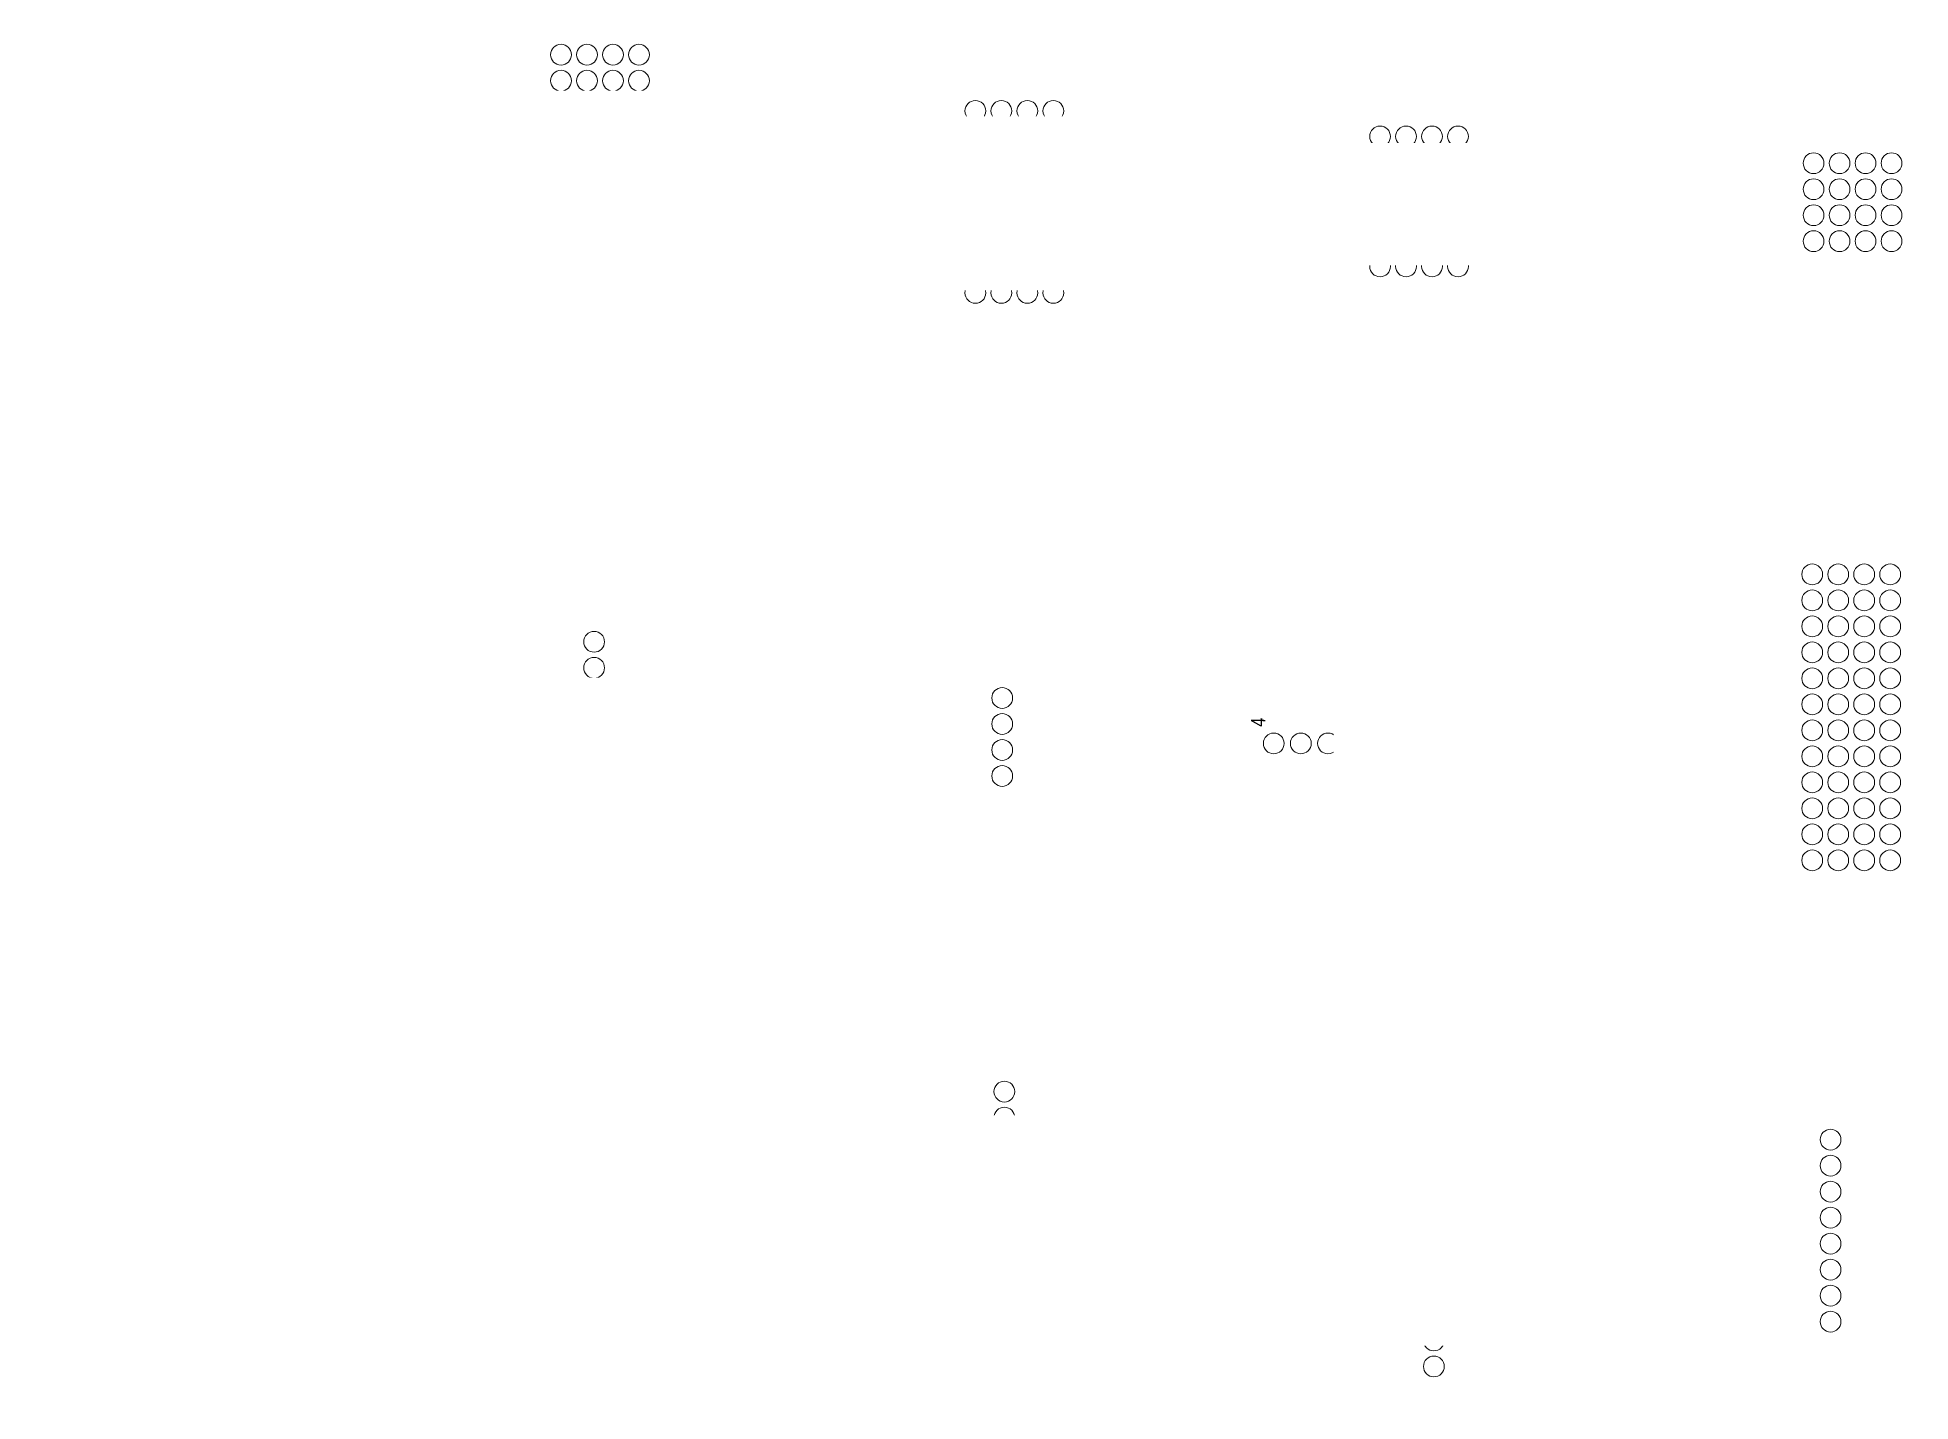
# Model space of a CAD drawing. Extents: x -24.2 to 65.9, y -7.5 to 58.1.
import ezdxf
from ezdxf.enums import TextEntityAlignment as Align

# ---------------------------------------------------------------- set-up
doc = ezdxf.new("R2010")
doc.units = 0
doc.header["$MEASUREMENT"] = 0
doc.linetypes.add('DASHED', pattern=[0.75, 0.5, -0.25])
for name, color, linetype, lineweight in [('Aansluiting LS K01', 120, 'DASHED', 0), ('Aansluiting LS K02', 52, 'DASHED', 0), ('Aansluiting LS K03', 5, 'DASHED', 0), ('Aansluiting LS K06', 30, 'DASHED', 0), ('Aansluiting LS K07', 252, 'DASHED', 0), ('Aansluiting LS K08', 244, 'DASHED', 0), ('Aansluiting LS K09', 104, 'DASHED', 0), ('Aansluiting LS K10', 1, 'DASHED', 0), ('Aansluiting LS K11', 190, 'DASHED', 0), ('Aansluiting LS K12', 201, 'DASHED', 0), ('AANSLUITKAST', 7, 'Continuous', 0)]:
    doc.layers.add(name, color=color, linetype=linetype, lineweight=lineweight)
doc.layers.add('Aansluiting LS K04', color=3, linetype='DASHED', lineweight=0, true_color=0x00f000)
doc.layers.add('Aansluiting LS K05', color=6, linetype='DASHED', lineweight=0, true_color=0xeb00eb)
doc.styles.add('TECHBASE_ARIAL_NOVA_LIGHT', font='ArialNova-Light.ttf')

# ---------------------------------------------------------------- blocks, each defined once
blk = doc.blocks.new('TB_RT 1-12 LS__40955691265E_2D0FA900_ANL1_RT_BACK1')
at = {"linetype": 'DASHED'}
blk.add_wipeout([(-24.514, 8.123), (3.176, 8.123), (3.176, -7.515), (-24.514, -7.515)], dxfattribs=at)
at = {"layer": 'Aansluiting LS K01', "linetype": 'Continuous'}
blk.add_circle((2.263, -6.363), 0.5, dxfattribs=at)
at = {"layer": 'Aansluiting LS K02', "linetype": 'Continuous'}
blk.add_circle((2.263, -5.113), 0.5, dxfattribs=at)
at = {"layer": 'Aansluiting LS K03', "linetype": 'Continuous'}
blk.add_circle((2.263, -3.863), 0.5, dxfattribs=at)
at = {"layer": 'Aansluiting LS K04', "linetype": 'Continuous'}
blk.add_circle((2.263, -2.613), 0.5, dxfattribs=at)
at = {"layer": 'Aansluiting LS K05', "linetype": 'Continuous'}
blk.add_circle((2.263, -1.363), 0.5, dxfattribs=at)
at = {"layer": 'Aansluiting LS K06', "linetype": 'Continuous'}
blk.add_circle((2.263, -0.113), 0.5, dxfattribs=at)
at = {"layer": 'Aansluiting LS K07', "linetype": 'Continuous'}
blk.add_circle((2.263, 1.137), 0.5, dxfattribs=at)
at = {"layer": 'Aansluiting LS K08', "linetype": 'Continuous'}
blk.add_circle((2.263, 2.387), 0.5, dxfattribs=at)
at = {"layer": 'Aansluiting LS K09', "linetype": 'Continuous'}
blk.add_circle((2.263, 3.637), 0.5, dxfattribs=at)
at = {"layer": 'Aansluiting LS K10', "linetype": 'Continuous'}
blk.add_circle((2.263, 4.887), 0.5, dxfattribs=at)
at = {"layer": 'Aansluiting LS K11', "linetype": 'Continuous'}
blk.add_circle((2.263, 6.137), 0.5, dxfattribs=at)
at = {"layer": 'Aansluiting LS K12', "linetype": 'Continuous'}
blk.add_circle((2.263, 7.387), 0.5, dxfattribs=at)
at = {"layer": 'Aansluiting LS K01', "style": 'TECHBASE_ARIAL_NOVA_LIGHT'}
blk.add_attdef('RT_01:', text='', height=1, dxfattribs=at).set_placement((1.263, -6.85), align=Align.RIGHT)
at = {"layer": 'Aansluiting LS K02', "style": 'TECHBASE_ARIAL_NOVA_LIGHT'}
blk.add_attdef('RT_02:', text='', height=1, dxfattribs=at).set_placement((1.263, -5.6), align=Align.RIGHT)
at = {"layer": 'Aansluiting LS K03', "style": 'TECHBASE_ARIAL_NOVA_LIGHT'}
blk.add_attdef('RT_03:', text='', height=1, dxfattribs=at).set_placement((1.263, -4.349), align=Align.RIGHT)
at = {"layer": 'Aansluiting LS K04', "style": 'TECHBASE_ARIAL_NOVA_LIGHT'}
blk.add_attdef('RT_04:', text='', height=1, dxfattribs=at).set_placement((1.263, -3.1), align=Align.RIGHT)
at = {"layer": 'Aansluiting LS K05', "style": 'TECHBASE_ARIAL_NOVA_LIGHT'}
blk.add_attdef('RT_05:', text='', height=1, dxfattribs=at).set_placement((1.263, -1.85), align=Align.RIGHT)
at = {"layer": 'Aansluiting LS K06', "style": 'TECHBASE_ARIAL_NOVA_LIGHT'}
blk.add_attdef('RT_06:', text='', height=1, dxfattribs=at).set_placement((1.263, -0.6), align=Align.RIGHT)
at = {"layer": 'Aansluiting LS K07', "style": 'TECHBASE_ARIAL_NOVA_LIGHT'}
blk.add_attdef('RT_07:', text='', height=1, dxfattribs=at).set_placement((1.263, 0.65), align=Align.RIGHT)
at = {"layer": 'Aansluiting LS K08', "style": 'TECHBASE_ARIAL_NOVA_LIGHT'}
blk.add_attdef('RT_08:', text='', height=1, dxfattribs=at).set_placement((1.263, 1.9), align=Align.RIGHT)
at = {"layer": 'Aansluiting LS K09', "style": 'TECHBASE_ARIAL_NOVA_LIGHT'}
blk.add_attdef('RT_09:', text='', height=1, dxfattribs=at).set_placement((1.263, 3.15), align=Align.RIGHT)
at = {"layer": 'Aansluiting LS K10', "style": 'TECHBASE_ARIAL_NOVA_LIGHT'}
blk.add_attdef('RT_10:', text='', height=1, dxfattribs=at).set_placement((1.263, 4.4), align=Align.RIGHT)
at = {"layer": 'Aansluiting LS K11', "style": 'TECHBASE_ARIAL_NOVA_LIGHT'}
blk.add_attdef('RT_11:', text='', height=1, dxfattribs=at).set_placement((1.263, 5.633), align=Align.RIGHT)
at = {"layer": 'Aansluiting LS K12', "style": 'TECHBASE_ARIAL_NOVA_LIGHT'}
blk.add_attdef('RT_12:', text='', height=1, dxfattribs=at).set_placement((1.263, 6.883), align=Align.RIGHT)
blk = doc.blocks.new('TB_RT 1-10 LS__40955691265E_CA5A1F55_ANL1_RT_BACK1')
at = {"linetype": 'DASHED'}
blk.add_wipeout([(-23.853, 6.25), (3.837, 6.25), (3.837, -6.98), (-23.853, -6.98)], dxfattribs=at)
at = {"layer": 'Aansluiting LS K01', "linetype": 'Continuous'}
blk.add_circle((2.924, -5.828), 0.5, dxfattribs=at)
at = {"layer": 'Aansluiting LS K02', "linetype": 'Continuous'}
blk.add_circle((2.924, -4.578), 0.5, dxfattribs=at)
at = {"layer": 'Aansluiting LS K03', "linetype": 'Continuous'}
blk.add_circle((2.924, -3.328), 0.5, dxfattribs=at)
at = {"layer": 'Aansluiting LS K04', "linetype": 'Continuous'}
blk.add_circle((2.924, -2.078), 0.5, dxfattribs=at)
at = {"layer": 'Aansluiting LS K05', "linetype": 'Continuous'}
blk.add_circle((2.924, -0.828), 0.5, dxfattribs=at)
at = {"layer": 'Aansluiting LS K06', "linetype": 'Continuous'}
blk.add_circle((2.924, 0.422), 0.5, dxfattribs=at)
at = {"layer": 'Aansluiting LS K07', "linetype": 'Continuous'}
blk.add_circle((2.924, 1.672), 0.5, dxfattribs=at)
at = {"layer": 'Aansluiting LS K08', "linetype": 'Continuous'}
blk.add_circle((2.924, 2.922), 0.5, dxfattribs=at)
at = {"layer": 'Aansluiting LS K09', "linetype": 'Continuous'}
blk.add_circle((2.924, 4.172), 0.5, dxfattribs=at)
at = {"layer": 'Aansluiting LS K10', "linetype": 'Continuous'}
blk.add_circle((2.924, 5.422), 0.5, dxfattribs=at)
at = {"layer": 'Aansluiting LS K01', "style": 'TECHBASE_ARIAL_NOVA_LIGHT'}
blk.add_attdef('RT_01:', text='', height=1, dxfattribs=at).set_placement((1.924, -6.315), align=Align.RIGHT)
at = {"layer": 'Aansluiting LS K02', "style": 'TECHBASE_ARIAL_NOVA_LIGHT'}
blk.add_attdef('RT_02:', text='', height=1, dxfattribs=at).set_placement((1.924, -5.065), align=Align.RIGHT)
at = {"layer": 'Aansluiting LS K03', "style": 'TECHBASE_ARIAL_NOVA_LIGHT'}
blk.add_attdef('RT_03:', text='', height=1, dxfattribs=at).set_placement((1.924, -3.814), align=Align.RIGHT)
at = {"layer": 'Aansluiting LS K04', "style": 'TECHBASE_ARIAL_NOVA_LIGHT'}
blk.add_attdef('RT_04:', text='', height=1, dxfattribs=at).set_placement((1.924, -2.565), align=Align.RIGHT)
at = {"layer": 'Aansluiting LS K05', "style": 'TECHBASE_ARIAL_NOVA_LIGHT'}
blk.add_attdef('RT_05:', text='', height=1, dxfattribs=at).set_placement((1.924, -1.315), align=Align.RIGHT)
at = {"layer": 'Aansluiting LS K06', "style": 'TECHBASE_ARIAL_NOVA_LIGHT'}
blk.add_attdef('RT_06:', text='', height=1, dxfattribs=at).set_placement((1.924, -0.065), align=Align.RIGHT)
at = {"layer": 'Aansluiting LS K07', "style": 'TECHBASE_ARIAL_NOVA_LIGHT'}
blk.add_attdef('RT_07:', text='', height=1, dxfattribs=at).set_placement((1.924, 1.185), align=Align.RIGHT)
at = {"layer": 'Aansluiting LS K08', "style": 'TECHBASE_ARIAL_NOVA_LIGHT'}
blk.add_attdef('RT_08:', text='', height=1, dxfattribs=at).set_placement((1.924, 2.435), align=Align.RIGHT)
at = {"layer": 'Aansluiting LS K09', "style": 'TECHBASE_ARIAL_NOVA_LIGHT'}
blk.add_attdef('RT_09:', text='', height=1, dxfattribs=at).set_placement((1.924, 3.685), align=Align.RIGHT)
at = {"layer": 'Aansluiting LS K10', "style": 'TECHBASE_ARIAL_NOVA_LIGHT'}
blk.add_attdef('RT_10:', text='', height=1, dxfattribs=at).set_placement((1.924, 4.935), align=Align.RIGHT)
blk = doc.blocks.new('TB_RT 1-8 LS__40955691265E_F9EFD97A_ANL1_RT_BACK1')
at = {"linetype": 'DASHED'}
blk.add_wipeout([(-24.771, 6.051), (2.919, 6.051), (2.919, -4.825), (-24.771, -4.825)], dxfattribs=at)
at = {"layer": 'Aansluiting LS K01', "linetype": 'Continuous'}
blk.add_circle((2.006, -3.673), 0.5, dxfattribs=at)
at = {"layer": 'Aansluiting LS K02', "linetype": 'Continuous'}
blk.add_circle((2.006, -2.423), 0.5, dxfattribs=at)
at = {"layer": 'Aansluiting LS K03', "linetype": 'Continuous'}
blk.add_circle((2.006, -1.173), 0.5, dxfattribs=at)
at = {"layer": 'Aansluiting LS K04', "linetype": 'Continuous'}
blk.add_circle((2.006, 0.077), 0.5, dxfattribs=at)
at = {"layer": 'Aansluiting LS K05', "linetype": 'Continuous'}
blk.add_circle((2.006, 1.327), 0.5, dxfattribs=at)
at = {"layer": 'Aansluiting LS K06', "linetype": 'Continuous'}
blk.add_circle((2.006, 2.577), 0.5, dxfattribs=at)
at = {"layer": 'Aansluiting LS K07', "linetype": 'Continuous'}
blk.add_circle((2.006, 3.827), 0.5, dxfattribs=at)
at = {"layer": 'Aansluiting LS K08', "linetype": 'Continuous'}
blk.add_circle((2.006, 5.077), 0.5, dxfattribs=at)
at = {"layer": 'Aansluiting LS K01', "style": 'TECHBASE_ARIAL_NOVA_LIGHT'}
blk.add_attdef('RT_01:', text='', height=1, dxfattribs=at).set_placement((1.006, -4.16), align=Align.RIGHT)
at = {"layer": 'Aansluiting LS K02', "style": 'TECHBASE_ARIAL_NOVA_LIGHT'}
blk.add_attdef('RT_02:', text='', height=1, dxfattribs=at).set_placement((1.006, -2.91), align=Align.RIGHT)
at = {"layer": 'Aansluiting LS K03', "style": 'TECHBASE_ARIAL_NOVA_LIGHT'}
blk.add_attdef('RT_03:', text='', height=1, dxfattribs=at).set_placement((1.006, -1.659), align=Align.RIGHT)
at = {"layer": 'Aansluiting LS K04', "style": 'TECHBASE_ARIAL_NOVA_LIGHT'}
blk.add_attdef('RT_04:', text='', height=1, dxfattribs=at).set_placement((1.006, -0.41), align=Align.RIGHT)
at = {"layer": 'Aansluiting LS K05', "style": 'TECHBASE_ARIAL_NOVA_LIGHT'}
blk.add_attdef('RT_05:', text='', height=1, dxfattribs=at).set_placement((1.006, 0.84), align=Align.RIGHT)
at = {"layer": 'Aansluiting LS K06', "style": 'TECHBASE_ARIAL_NOVA_LIGHT'}
blk.add_attdef('RT_06:', text='', height=1, dxfattribs=at).set_placement((1.006, 2.09), align=Align.RIGHT)
at = {"layer": 'Aansluiting LS K07', "style": 'TECHBASE_ARIAL_NOVA_LIGHT'}
blk.add_attdef('RT_07:', text='', height=1, dxfattribs=at).set_placement((1.006, 3.34), align=Align.RIGHT)
at = {"layer": 'Aansluiting LS K08', "style": 'TECHBASE_ARIAL_NOVA_LIGHT'}
blk.add_attdef('RT_08:', text='', height=1, dxfattribs=at).set_placement((1.006, 4.59), align=Align.RIGHT)
blk = doc.blocks.new('TB_RT 1-6 LS__40955691265E_C92ADE7D_ANL1_RT_BACK1')
at = {"linetype": 'DASHED'}
blk.add_wipeout([(-24.248, 4.978), (3.442, 4.978), (3.442, -3.387), (-24.248, -3.387)], dxfattribs=at)
at = {"layer": 'Aansluiting LS K01', "linetype": 'Continuous'}
blk.add_circle((2.529, -2.235), 0.5, dxfattribs=at)
at = {"layer": 'Aansluiting LS K02', "linetype": 'Continuous'}
blk.add_circle((2.529, -0.985), 0.5, dxfattribs=at)
at = {"layer": 'Aansluiting LS K03', "linetype": 'Continuous'}
blk.add_circle((2.529, 0.265), 0.5, dxfattribs=at)
at = {"layer": 'Aansluiting LS K04', "linetype": 'Continuous'}
blk.add_circle((2.529, 1.515), 0.5, dxfattribs=at)
at = {"layer": 'Aansluiting LS K05', "linetype": 'Continuous'}
blk.add_circle((2.529, 2.765), 0.5, dxfattribs=at)
at = {"layer": 'Aansluiting LS K06', "linetype": 'Continuous'}
blk.add_circle((2.529, 4.015), 0.5, dxfattribs=at)
at = {"layer": 'Aansluiting LS K01', "style": 'TECHBASE_ARIAL_NOVA_LIGHT'}
blk.add_attdef('RT_01:', text='', height=1, dxfattribs=at).set_placement((1.529, -2.722), align=Align.RIGHT)
at = {"layer": 'Aansluiting LS K02', "style": 'TECHBASE_ARIAL_NOVA_LIGHT'}
blk.add_attdef('RT_02:', text='', height=1, dxfattribs=at).set_placement((1.529, -1.472), align=Align.RIGHT)
at = {"layer": 'Aansluiting LS K03', "style": 'TECHBASE_ARIAL_NOVA_LIGHT'}
blk.add_attdef('RT_03:', text='', height=1, dxfattribs=at).set_placement((1.529, -0.221), align=Align.RIGHT)
at = {"layer": 'Aansluiting LS K04', "style": 'TECHBASE_ARIAL_NOVA_LIGHT'}
blk.add_attdef('RT_04:', text='', height=1, dxfattribs=at).set_placement((1.529, 1.028), align=Align.RIGHT)
at = {"layer": 'Aansluiting LS K05', "style": 'TECHBASE_ARIAL_NOVA_LIGHT'}
blk.add_attdef('RT_05:', text='', height=1, dxfattribs=at).set_placement((1.529, 2.278), align=Align.RIGHT)
at = {"layer": 'Aansluiting LS K06', "style": 'TECHBASE_ARIAL_NOVA_LIGHT'}
blk.add_attdef('RT_06:', text='', height=1, dxfattribs=at).set_placement((1.529, 3.528), align=Align.RIGHT)
blk = doc.blocks.new('TB_RT 1-4 LS__40955691265E_8F8ADB0A_ANL1_RT_BACK1')
at = {"linetype": 'DASHED'}
blk.add_wipeout([(-24.618, 2.286), (3.073, 2.286), (3.073, -3.589), (-24.618, -3.589)], dxfattribs=at)
at = {"layer": 'Aansluiting LS K01', "linetype": 'Continuous'}
blk.add_circle((2.159, -2.436), 0.5, dxfattribs=at)
at = {"layer": 'Aansluiting LS K02', "linetype": 'Continuous'}
blk.add_circle((2.159, -1.186), 0.5, dxfattribs=at)
at = {"layer": 'Aansluiting LS K03', "linetype": 'Continuous'}
blk.add_circle((2.159, 0.064), 0.5, dxfattribs=at)
at = {"layer": 'Aansluiting LS K04', "linetype": 'Continuous'}
blk.add_circle((2.159, 1.314), 0.5, dxfattribs=at)
at = {"layer": 'Aansluiting LS K01', "style": 'TECHBASE_ARIAL_NOVA_LIGHT'}
blk.add_attdef('RT_01:', text='', height=1, dxfattribs=at).set_placement((1.159, -2.923), align=Align.RIGHT)
at = {"layer": 'Aansluiting LS K02', "style": 'TECHBASE_ARIAL_NOVA_LIGHT'}
blk.add_attdef('RT_02:', text='', height=1, dxfattribs=at).set_placement((1.159, -1.673), align=Align.RIGHT)
at = {"layer": 'Aansluiting LS K03', "style": 'TECHBASE_ARIAL_NOVA_LIGHT'}
blk.add_attdef('RT_03:', text='', height=1, dxfattribs=at).set_placement((1.159, -0.423), align=Align.RIGHT)
at = {"layer": 'Aansluiting LS K04', "style": 'TECHBASE_ARIAL_NOVA_LIGHT'}
blk.add_attdef('RT_04:', text='', height=1, dxfattribs=at).set_placement((1.159, 0.827), align=Align.RIGHT)
blk = doc.blocks.new('TB_RT 1-4 LS kast__40955691265E_DA04E606_ANL1_RT_BACK1')
at = {"layer": 'AANSLUITKAST'}
for centre in [(-4.78, -0.871), (-3.476, -0.871), (-2.171, -0.871), (-0.867, -0.871)]:
    blk.add_circle(centre, 0.5, dxfattribs=at)
at = {"color": 7, "style": 'TECHBASE_ARIAL_NOVA_LIGHT'}
for tag, p in [('RI4', (-4.566, -1.763)), ('RI3', (-3.262, -1.763)), ('RI2', (-1.957, -1.763)), ('RI1', (-0.653, -1.763))]:
    blk.add_attdef(tag, text='', height=0.5, rotation=90, dxfattribs=at).set_placement(p, align=Align.RIGHT)
at = {"layer": 'AANSLUITKAST', "char_height": 0.692, "attachment_point": 1, "rotation": 88.70161, "style": 'TECHBASE_ARIAL_NOVA_LIGHT'}
for s, width, insert in [('4', 2.03256, (-5.879, -0.064)), ('1', 1.43205, (-0.664, 0.163))]:
    blk.add_mtext_dynamic_manual_height_columns(s, width=width, gutter_width=3.459, heights=[0], dxfattribs=dict(at, insert=insert))
blk = doc.blocks.new('TB_RT 1-12 OV__40955691265E_7A08A9BD_ANL1_RT_BACK1')
at = {"linetype": 'DASHED'}
blk.add_wipeout([(-21.905, 7.992), (5.785, 7.992), (5.785, -7.646), (-21.905, -7.646)], dxfattribs=at)
at = {"layer": 'Aansluiting LS K01', "linetype": 'Continuous'}
for centre in [(1.122, -6.494), (2.372, -6.494), (3.622, -6.494), (4.872, -6.494)]:
    blk.add_circle(centre, 0.5, dxfattribs=at)
at = {"layer": 'Aansluiting LS K02', "linetype": 'Continuous'}
for centre in [(1.122, -5.244), (2.372, -5.244), (3.622, -5.244), (4.872, -5.244)]:
    blk.add_circle(centre, 0.5, dxfattribs=at)
at = {"layer": 'Aansluiting LS K03', "linetype": 'Continuous'}
for centre in [(1.122, -3.994), (2.372, -3.994), (3.622, -3.994), (4.872, -3.994)]:
    blk.add_circle(centre, 0.5, dxfattribs=at)
at = {"layer": 'Aansluiting LS K04', "linetype": 'Continuous'}
for centre in [(1.122, -2.744), (2.372, -2.744), (3.622, -2.744), (4.872, -2.744)]:
    blk.add_circle(centre, 0.5, dxfattribs=at)
at = {"layer": 'Aansluiting LS K05', "linetype": 'Continuous'}
for centre in [(1.122, -1.494), (2.372, -1.494), (3.622, -1.494), (4.872, -1.494)]:
    blk.add_circle(centre, 0.5, dxfattribs=at)
at = {"layer": 'Aansluiting LS K06', "linetype": 'Continuous'}
for centre in [(1.122, -0.244), (2.372, -0.244), (3.622, -0.244), (4.872, -0.244)]:
    blk.add_circle(centre, 0.5, dxfattribs=at)
at = {"layer": 'Aansluiting LS K07', "linetype": 'Continuous'}
for centre in [(1.122, 1.006), (2.372, 1.006), (3.622, 1.006), (4.872, 1.006)]:
    blk.add_circle(centre, 0.5, dxfattribs=at)
at = {"layer": 'Aansluiting LS K08', "linetype": 'Continuous'}
for centre in [(1.122, 2.256), (2.372, 2.256), (3.622, 2.256), (4.872, 2.256)]:
    blk.add_circle(centre, 0.5, dxfattribs=at)
at = {"layer": 'Aansluiting LS K09', "linetype": 'Continuous'}
for centre in [(1.122, 3.506), (2.372, 3.506), (3.622, 3.506), (4.872, 3.506)]:
    blk.add_circle(centre, 0.5, dxfattribs=at)
at = {"layer": 'Aansluiting LS K10', "linetype": 'Continuous'}
for centre in [(1.122, 4.756), (2.372, 4.756), (3.622, 4.756), (4.872, 4.756)]:
    blk.add_circle(centre, 0.5, dxfattribs=at)
at = {"layer": 'Aansluiting LS K11', "linetype": 'Continuous'}
for centre in [(1.122, 6.006), (2.372, 6.006), (3.622, 6.006), (4.872, 6.006)]:
    blk.add_circle(centre, 0.5, dxfattribs=at)
at = {"layer": 'Aansluiting LS K12', "linetype": 'Continuous'}
for centre in [(1.122, 7.256), (2.372, 7.256), (3.622, 7.256), (4.872, 7.256)]:
    blk.add_circle(centre, 0.5, dxfattribs=at)
at = {"layer": 'Aansluiting LS K01', "style": 'TECHBASE_ARIAL_NOVA_LIGHT'}
blk.add_attdef('RT_01:', text='', height=1, dxfattribs=at).set_placement((0.122, -6.981), align=Align.RIGHT)
at = {"layer": 'Aansluiting LS K02', "style": 'TECHBASE_ARIAL_NOVA_LIGHT'}
blk.add_attdef('RT_02:', text='', height=1, dxfattribs=at).set_placement((0.122, -5.731), align=Align.RIGHT)
at = {"layer": 'Aansluiting LS K03', "style": 'TECHBASE_ARIAL_NOVA_LIGHT'}
blk.add_attdef('RT_03:', text='', height=1, dxfattribs=at).set_placement((0.122, -4.48), align=Align.RIGHT)
at = {"layer": 'Aansluiting LS K04', "style": 'TECHBASE_ARIAL_NOVA_LIGHT'}
blk.add_attdef('RT_04:', text='', height=1, dxfattribs=at).set_placement((0.122, -3.231), align=Align.RIGHT)
at = {"layer": 'Aansluiting LS K05', "style": 'TECHBASE_ARIAL_NOVA_LIGHT'}
blk.add_attdef('RT_05:', text='', height=1, dxfattribs=at).set_placement((0.122, -1.981), align=Align.RIGHT)
at = {"layer": 'Aansluiting LS K06', "style": 'TECHBASE_ARIAL_NOVA_LIGHT'}
blk.add_attdef('RT_06:', text='', height=1, dxfattribs=at).set_placement((0.122, -0.731), align=Align.RIGHT)
at = {"layer": 'Aansluiting LS K07', "style": 'TECHBASE_ARIAL_NOVA_LIGHT'}
blk.add_attdef('RT_07:', text='', height=1, dxfattribs=at).set_placement((0.122, 0.519), align=Align.RIGHT)
at = {"layer": 'Aansluiting LS K08', "style": 'TECHBASE_ARIAL_NOVA_LIGHT'}
blk.add_attdef('RT_08:', text='', height=1, dxfattribs=at).set_placement((0.122, 1.769), align=Align.RIGHT)
at = {"layer": 'Aansluiting LS K09', "style": 'TECHBASE_ARIAL_NOVA_LIGHT'}
blk.add_attdef('RT_09:', text='', height=1, dxfattribs=at).set_placement((0.122, 3.019), align=Align.RIGHT)
at = {"layer": 'Aansluiting LS K10', "style": 'TECHBASE_ARIAL_NOVA_LIGHT'}
blk.add_attdef('RT_10:', text='', height=1, dxfattribs=at).set_placement((0.122, 4.269), align=Align.RIGHT)
at = {"layer": 'Aansluiting LS K11', "style": 'TECHBASE_ARIAL_NOVA_LIGHT'}
blk.add_attdef('RT_11:', text='', height=1, dxfattribs=at).set_placement((0.122, 5.502), align=Align.RIGHT)
at = {"layer": 'Aansluiting LS K12', "style": 'TECHBASE_ARIAL_NOVA_LIGHT'}
blk.add_attdef('RT_12:', text='', height=1, dxfattribs=at).set_placement((0.122, 6.752), align=Align.RIGHT)
blk = doc.blocks.new('TB_RT 1-10 OV__40955691265E_E2FCEF29_ANL1_RT_BACK1')
at = {"linetype": 'DASHED'}
blk.add_wipeout([(-22.091, 8.072), (5.599, 8.072), (5.599, -5.159), (-22.091, -5.159)], dxfattribs=at)
at = {"layer": 'Aansluiting LS K01', "linetype": 'Continuous'}
for centre in [(0.936, -4.006), (2.186, -4.006), (3.436, -4.006), (4.686, -4.006)]:
    blk.add_circle(centre, 0.5, dxfattribs=at)
at = {"layer": 'Aansluiting LS K02', "linetype": 'Continuous'}
for centre in [(0.936, -2.756), (2.186, -2.756), (3.436, -2.756), (4.686, -2.756)]:
    blk.add_circle(centre, 0.5, dxfattribs=at)
at = {"layer": 'Aansluiting LS K03', "linetype": 'Continuous'}
for centre in [(0.936, -1.506), (2.186, -1.506), (3.436, -1.506), (4.686, -1.506)]:
    blk.add_circle(centre, 0.5, dxfattribs=at)
at = {"layer": 'Aansluiting LS K04', "linetype": 'Continuous'}
for centre in [(0.936, -0.256), (2.186, -0.256), (3.436, -0.256), (4.686, -0.256)]:
    blk.add_circle(centre, 0.5, dxfattribs=at)
at = {"layer": 'Aansluiting LS K05', "linetype": 'Continuous'}
for centre in [(0.936, 0.994), (2.186, 0.994), (3.436, 0.994), (4.686, 0.994)]:
    blk.add_circle(centre, 0.5, dxfattribs=at)
at = {"layer": 'Aansluiting LS K06', "linetype": 'Continuous'}
for centre in [(0.936, 2.244), (2.186, 2.244), (3.436, 2.244), (4.686, 2.244)]:
    blk.add_circle(centre, 0.5, dxfattribs=at)
at = {"layer": 'Aansluiting LS K07', "linetype": 'Continuous'}
for centre in [(0.936, 3.494), (2.186, 3.494), (3.436, 3.494), (4.686, 3.494)]:
    blk.add_circle(centre, 0.5, dxfattribs=at)
at = {"layer": 'Aansluiting LS K08', "linetype": 'Continuous'}
for centre in [(0.936, 4.744), (2.186, 4.744), (3.436, 4.744), (4.686, 4.744)]:
    blk.add_circle(centre, 0.5, dxfattribs=at)
at = {"layer": 'Aansluiting LS K09', "linetype": 'Continuous'}
for centre in [(0.936, 5.994), (2.186, 5.994), (3.436, 5.994), (4.686, 5.994)]:
    blk.add_circle(centre, 0.5, dxfattribs=at)
at = {"layer": 'Aansluiting LS K10', "linetype": 'Continuous'}
for centre in [(0.936, 7.244), (2.186, 7.244), (3.436, 7.244), (4.686, 7.244)]:
    blk.add_circle(centre, 0.5, dxfattribs=at)
at = {"layer": 'Aansluiting LS K01', "style": 'TECHBASE_ARIAL_NOVA_LIGHT'}
blk.add_attdef('RT_01:', text='', height=1, dxfattribs=at).set_placement((-0.064, -4.493), align=Align.RIGHT)
at = {"layer": 'Aansluiting LS K02', "style": 'TECHBASE_ARIAL_NOVA_LIGHT'}
blk.add_attdef('RT_02:', text='', height=1, dxfattribs=at).set_placement((-0.064, -3.243), align=Align.RIGHT)
at = {"layer": 'Aansluiting LS K03', "style": 'TECHBASE_ARIAL_NOVA_LIGHT'}
blk.add_attdef('RT_03:', text='', height=1, dxfattribs=at).set_placement((-0.064, -1.993), align=Align.RIGHT)
at = {"layer": 'Aansluiting LS K04', "style": 'TECHBASE_ARIAL_NOVA_LIGHT'}
blk.add_attdef('RT_04:', text='', height=1, dxfattribs=at).set_placement((-0.064, -0.743), align=Align.RIGHT)
at = {"layer": 'Aansluiting LS K05', "style": 'TECHBASE_ARIAL_NOVA_LIGHT'}
blk.add_attdef('RT_05:', text='', height=1, dxfattribs=at).set_placement((-0.064, 0.507), align=Align.RIGHT)
at = {"layer": 'Aansluiting LS K06', "style": 'TECHBASE_ARIAL_NOVA_LIGHT'}
blk.add_attdef('RT_06:', text='', height=1, dxfattribs=at).set_placement((-0.064, 1.757), align=Align.RIGHT)
at = {"layer": 'Aansluiting LS K07', "style": 'TECHBASE_ARIAL_NOVA_LIGHT'}
blk.add_attdef('RT_07:', text='', height=1, dxfattribs=at).set_placement((-0.064, 3.007), align=Align.RIGHT)
at = {"layer": 'Aansluiting LS K08', "style": 'TECHBASE_ARIAL_NOVA_LIGHT'}
blk.add_attdef('RT_08:', text='', height=1, dxfattribs=at).set_placement((-0.064, 4.257), align=Align.RIGHT)
at = {"layer": 'Aansluiting LS K09', "style": 'TECHBASE_ARIAL_NOVA_LIGHT'}
blk.add_attdef('RT_09:', text='', height=1, dxfattribs=at).set_placement((-0.064, 5.507), align=Align.RIGHT)
at = {"layer": 'Aansluiting LS K10', "style": 'TECHBASE_ARIAL_NOVA_LIGHT'}
blk.add_attdef('RT_10:', text='', height=1, dxfattribs=at).set_placement((-0.064, 6.757), align=Align.RIGHT)
blk = doc.blocks.new('TB_RT 1-8 OV__40955691265E_F4D21E08_ANL1_RT_BACK1')
at = {"linetype": 'DASHED'}
blk.add_wipeout([(-22.158, 5.514), (5.532, 5.514), (5.532, -5.362), (-22.158, -5.362)], dxfattribs=at)
at = {"layer": 'Aansluiting LS K01', "linetype": 'Continuous'}
for centre in [(0.869, -4.21), (2.119, -4.21), (3.369, -4.21), (4.619, -4.21)]:
    blk.add_circle(centre, 0.5, dxfattribs=at)
at = {"layer": 'Aansluiting LS K02', "linetype": 'Continuous'}
for centre in [(0.869, -2.96), (2.119, -2.96), (3.369, -2.96), (4.619, -2.96)]:
    blk.add_circle(centre, 0.5, dxfattribs=at)
at = {"layer": 'Aansluiting LS K03', "linetype": 'Continuous'}
for centre in [(0.869, -1.71), (2.119, -1.71), (3.369, -1.71), (4.619, -1.71)]:
    blk.add_circle(centre, 0.5, dxfattribs=at)
at = {"layer": 'Aansluiting LS K04', "linetype": 'Continuous'}
for centre in [(0.869, -0.46), (2.119, -0.46), (3.369, -0.46), (4.619, -0.46)]:
    blk.add_circle(centre, 0.5, dxfattribs=at)
at = {"layer": 'Aansluiting LS K05', "linetype": 'Continuous'}
for centre in [(0.869, 0.79), (2.119, 0.79), (3.369, 0.79), (4.619, 0.79)]:
    blk.add_circle(centre, 0.5, dxfattribs=at)
at = {"layer": 'Aansluiting LS K06', "linetype": 'Continuous'}
for centre in [(0.869, 2.04), (2.119, 2.04), (3.369, 2.04), (4.619, 2.04)]:
    blk.add_circle(centre, 0.5, dxfattribs=at)
at = {"layer": 'Aansluiting LS K07', "linetype": 'Continuous'}
for centre in [(0.869, 3.29), (2.119, 3.29), (3.369, 3.29), (4.619, 3.29)]:
    blk.add_circle(centre, 0.5, dxfattribs=at)
at = {"layer": 'Aansluiting LS K08', "linetype": 'Continuous'}
for centre in [(0.869, 4.54), (2.119, 4.54), (3.369, 4.54), (4.619, 4.54)]:
    blk.add_circle(centre, 0.5, dxfattribs=at)
at = {"layer": 'Aansluiting LS K01', "style": 'TECHBASE_ARIAL_NOVA_LIGHT'}
blk.add_attdef('RT_01:', text='', height=1, dxfattribs=at).set_placement((-0.131, -4.697), align=Align.RIGHT)
at = {"layer": 'Aansluiting LS K02', "style": 'TECHBASE_ARIAL_NOVA_LIGHT'}
blk.add_attdef('RT_02:', text='', height=1, dxfattribs=at).set_placement((-0.131, -3.447), align=Align.RIGHT)
at = {"layer": 'Aansluiting LS K03', "style": 'TECHBASE_ARIAL_NOVA_LIGHT'}
blk.add_attdef('RT_03:', text='', height=1, dxfattribs=at).set_placement((-0.131, -2.196), align=Align.RIGHT)
at = {"layer": 'Aansluiting LS K04', "style": 'TECHBASE_ARIAL_NOVA_LIGHT'}
blk.add_attdef('RT_04:', text='', height=1, dxfattribs=at).set_placement((-0.131, -0.947), align=Align.RIGHT)
at = {"layer": 'Aansluiting LS K05', "style": 'TECHBASE_ARIAL_NOVA_LIGHT'}
blk.add_attdef('RT_05:', text='', height=1, dxfattribs=at).set_placement((-0.131, 0.303), align=Align.RIGHT)
at = {"layer": 'Aansluiting LS K06', "style": 'TECHBASE_ARIAL_NOVA_LIGHT'}
blk.add_attdef('RT_06:', text='', height=1, dxfattribs=at).set_placement((-0.131, 1.553), align=Align.RIGHT)
at = {"layer": 'Aansluiting LS K07', "style": 'TECHBASE_ARIAL_NOVA_LIGHT'}
blk.add_attdef('RT_07:', text='', height=1, dxfattribs=at).set_placement((-0.131, 2.803), align=Align.RIGHT)
at = {"layer": 'Aansluiting LS K08', "style": 'TECHBASE_ARIAL_NOVA_LIGHT'}
blk.add_attdef('RT_08:', text='', height=1, dxfattribs=at).set_placement((-0.131, 4.053), align=Align.RIGHT)
blk = doc.blocks.new('TB_RT 1-6 OV__40955691265E_6EBA4A7D_ANL1_RT_BACK1')
at = {"linetype": 'DASHED'}
blk.add_wipeout([(-22.692, 4.277), (4.998, 4.277), (4.998, -4.089), (-22.692, -4.089)], dxfattribs=at)
at = {"layer": 'Aansluiting LS K01', "linetype": 'Continuous'}
for centre in [(0.335, -2.936), (1.585, -2.936), (2.835, -2.936), (4.085, -2.936)]:
    blk.add_circle(centre, 0.5, dxfattribs=at)
at = {"layer": 'Aansluiting LS K02', "linetype": 'Continuous'}
for centre in [(0.335, -1.686), (1.585, -1.686), (2.835, -1.686), (4.085, -1.686)]:
    blk.add_circle(centre, 0.5, dxfattribs=at)
at = {"layer": 'Aansluiting LS K03', "linetype": 'Continuous'}
for centre in [(0.335, -0.436), (1.585, -0.436), (2.835, -0.436), (4.085, -0.436)]:
    blk.add_circle(centre, 0.5, dxfattribs=at)
at = {"layer": 'Aansluiting LS K04', "linetype": 'Continuous'}
for centre in [(0.335, 0.814), (1.585, 0.814), (2.835, 0.814), (4.085, 0.814)]:
    blk.add_circle(centre, 0.5, dxfattribs=at)
at = {"layer": 'Aansluiting LS K05', "linetype": 'Continuous'}
for centre in [(0.335, 2.064), (1.585, 2.064), (2.835, 2.064), (4.085, 2.064)]:
    blk.add_circle(centre, 0.5, dxfattribs=at)
at = {"layer": 'Aansluiting LS K06', "linetype": 'Continuous'}
for centre in [(0.335, 3.314), (1.585, 3.314), (2.835, 3.314), (4.085, 3.314)]:
    blk.add_circle(centre, 0.5, dxfattribs=at)
at = {"layer": 'Aansluiting LS K01', "style": 'TECHBASE_ARIAL_NOVA_LIGHT'}
blk.add_attdef('RT_01:', text='', height=1, dxfattribs=at).set_placement((-0.665, -3.424), align=Align.RIGHT)
at = {"layer": 'Aansluiting LS K02', "style": 'TECHBASE_ARIAL_NOVA_LIGHT'}
blk.add_attdef('RT_02:', text='', height=1, dxfattribs=at).set_placement((-0.665, -2.174), align=Align.RIGHT)
at = {"layer": 'Aansluiting LS K03', "style": 'TECHBASE_ARIAL_NOVA_LIGHT'}
blk.add_attdef('RT_03:', text='', height=1, dxfattribs=at).set_placement((-0.665, -0.923), align=Align.RIGHT)
at = {"layer": 'Aansluiting LS K04', "style": 'TECHBASE_ARIAL_NOVA_LIGHT'}
blk.add_attdef('RT_04:', text='', height=1, dxfattribs=at).set_placement((-0.665, 0.326), align=Align.RIGHT)
at = {"layer": 'Aansluiting LS K05', "style": 'TECHBASE_ARIAL_NOVA_LIGHT'}
blk.add_attdef('RT_05:', text='', height=1, dxfattribs=at).set_placement((-0.665, 1.576), align=Align.RIGHT)
at = {"layer": 'Aansluiting LS K06', "style": 'TECHBASE_ARIAL_NOVA_LIGHT'}
blk.add_attdef('RT_06:', text='', height=1, dxfattribs=at).set_placement((-0.665, 2.826), align=Align.RIGHT)
blk = doc.blocks.new('TB_RT 1-4 OV__40955691265E_533F9E35_ANL1_RT_BACK1')
at = {"linetype": 'DASHED'}
blk.add_wipeout([(-21.838, 2.999), (5.852, 2.999), (5.852, -2.876), (-21.838, -2.876)], dxfattribs=at)
at = {"layer": 'Aansluiting LS K01', "linetype": 'Continuous'}
for centre in [(1.189, -1.723), (2.439, -1.723), (3.689, -1.723), (4.939, -1.723)]:
    blk.add_circle(centre, 0.5, dxfattribs=at)
at = {"layer": 'Aansluiting LS K02', "linetype": 'Continuous'}
for centre in [(1.189, -0.473), (2.439, -0.473), (3.689, -0.473), (4.939, -0.473)]:
    blk.add_circle(centre, 0.5, dxfattribs=at)
at = {"layer": 'Aansluiting LS K03', "linetype": 'Continuous'}
for centre in [(1.189, 0.777), (2.439, 0.777), (3.689, 0.777), (4.939, 0.777)]:
    blk.add_circle(centre, 0.5, dxfattribs=at)
at = {"layer": 'Aansluiting LS K04', "linetype": 'Continuous'}
for centre in [(1.189, 2.027), (2.439, 2.027), (3.689, 2.027), (4.939, 2.027)]:
    blk.add_circle(centre, 0.5, dxfattribs=at)
at = {"layer": 'Aansluiting LS K01', "style": 'TECHBASE_ARIAL_NOVA_LIGHT'}
blk.add_attdef('RT_01:', text='', height=1, dxfattribs=at).set_placement((0.189, -2.21), align=Align.RIGHT)
at = {"layer": 'Aansluiting LS K02', "style": 'TECHBASE_ARIAL_NOVA_LIGHT'}
blk.add_attdef('RT_02:', text='', height=1, dxfattribs=at).set_placement((0.189, -0.96), align=Align.RIGHT)
at = {"layer": 'Aansluiting LS K03', "style": 'TECHBASE_ARIAL_NOVA_LIGHT'}
blk.add_attdef('RT_03:', text='', height=1, dxfattribs=at).set_placement((0.189, 0.29), align=Align.RIGHT)
at = {"layer": 'Aansluiting LS K04', "style": 'TECHBASE_ARIAL_NOVA_LIGHT'}
blk.add_attdef('RT_04:', text='', height=1, dxfattribs=at).set_placement((0.189, 1.54), align=Align.RIGHT)

msp = doc.modelspace()

# ---------------------------------------------------------------- block references
for name, p in [('TB_RT 1-10 OV__40955691265E_E2FCEF29_ANL1_RT_BACK1', (0, 50)), ('TB_RT 1-6 LS__40955691265E_C92ADE7D_ANL1_RT_BACK1', (0, 25)), ('TB_RT 1-4 LS kast__40955691265E_DA04E606_ANL1_RT_BACK1', (40, 25)), ('TB_RT 1-12 LS__40955691265E_2D0FA900_ANL1_RT_BACK1', (20, 0))]:
    msp.add_blockref(name, p)

# ---------------------------------------------------------------- next in the draw order: block references
for name, p in [('TB_RT 1-8 OV__40955691265E_F4D21E08_ANL1_RT_BACK1', (20, 50)), ('TB_RT 1-12 OV__40955691265E_7A08A9BD_ANL1_RT_BACK1', (60, 25)), ('TB_RT 1-4 LS__40955691265E_8F8ADB0A_ANL1_RT_BACK1', (20, 25)), ('TB_RT 1-10 LS__40955691265E_CA5A1F55_ANL1_RT_BACK1', (40, 0))]:
    msp.add_blockref(name, p)

# ---------------------------------------------------------------- next in the draw order: block references
for name, p in [('TB_RT 1-6 OV__40955691265E_6EBA4A7D_ANL1_RT_BACK1', (40, 50)), ('TB_RT 1-8 LS__40955691265E_F9EFD97A_ANL1_RT_BACK1', (60, 0))]:
    msp.add_blockref(name, p)

# ---------------------------------------------------------------- next in the draw order: block references
msp.add_blockref('TB_RT 1-4 OV__40955691265E_533F9E35_ANL1_RT_BACK1', (60, 50))

doc.saveas('drawing.dxf')
